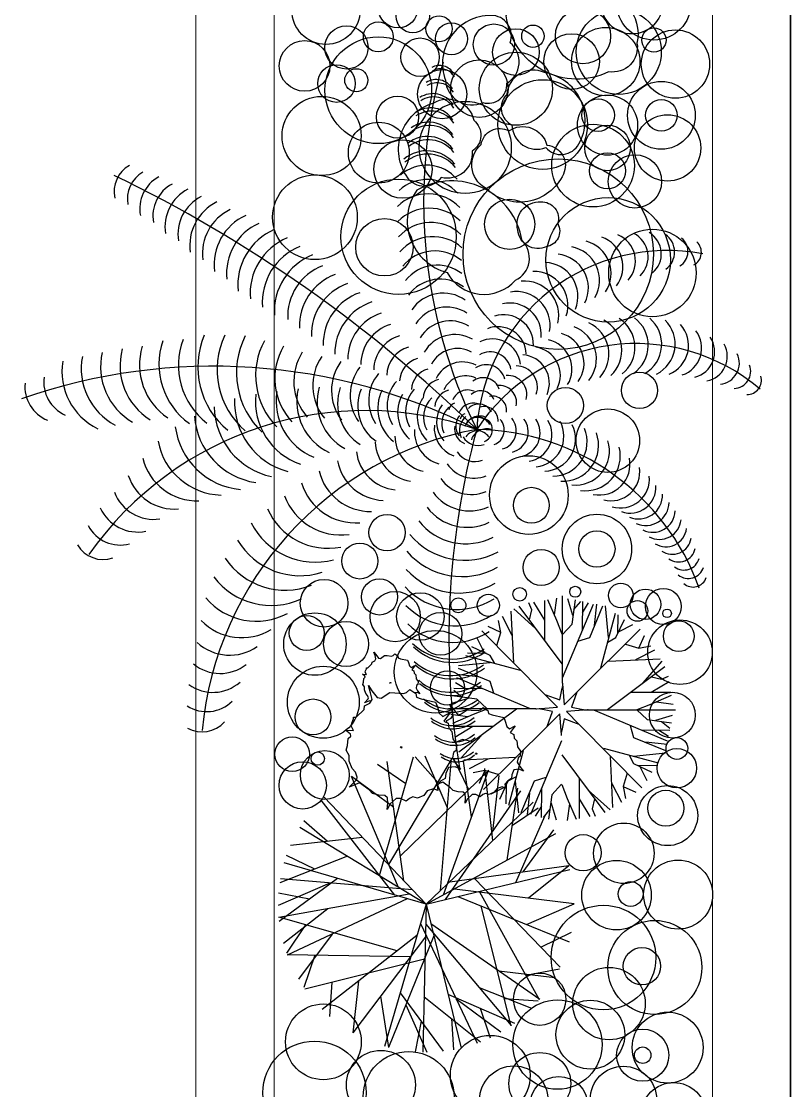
# Model space of a CAD drawing. Header units: millimetres. Extents: x 4686 to 9873, y 2010 to 4441.
# Drawn here: x 8315.6 to 8360.9, y 3275.2 to 3338.1 of the extents above; entities that cross this region are included whole.
import ezdxf

# ---------------------------------------------------------------- set-up
doc = ezdxf.new("R2010")
doc.units = ezdxf.units.MM
doc.layers.add('PROIEZIONI', color=145, linetype='Continuous', lineweight=13)
doc.layers.add('SEZIONI_medie_small_section', color=2, linetype='Continuous', lineweight=25)
doc.layers.add('VEGETAZIONE', color=94, linetype='Continuous')
doc.layers.add('Wall', color=7, linetype='Continuous')

msp = doc.modelspace()

# ---------------------------------------------------------------- linework, layer by layer
at = {"layer": 'PROIEZIONI'}
for p, q in [((8325.922, 3169.76), (8325.922, 3388.76)), ((8360.922, 3169.76), (8360.922, 3388.76)), ((8330.525, 3174.366), (8330.525, 3384.157)), ((8356.319, 3174.366), (8356.319, 3384.157))]:
    msp.add_line(p, q, dxfattribs=at)
at = {"layer": 'SEZIONI_medie_small_section', "color": 3}
msp.add_line((8360.922, 3388.76), (8360.922, 3169.76), dxfattribs=at)
at = {"layer": 'VEGETAZIONE'}
for p, q in [((8346.453, 3301.676), (8346.453, 3304.048)), ((8347.153, 3302.871), (8346.632, 3304.083)), ((8347.023, 3303.191), (8347.153, 3304.177)), ((8347.488, 3299.175), (8347.488, 3304.316)), ((8348.104, 3303.159), (8347.801, 3304.137)), ((8348.058, 3302.654), (8348.262, 3304.088)), ((8348.168, 3303.502), (8348.565, 3303.99)), ((8348.664, 3302.312), (8348.693, 3303.99)), ((8344.628, 3300.381), (8344.481, 3303.413)), ((8345.915, 3302.393), (8344.628, 3303.541)), ((8347.479, 3300.317), (8344.937, 3303.699)), ((8345.687, 3303.495), (8345.508, 3303.909)), ((8345.557, 3302.9), (8345.687, 3303.495)), ((8346.453, 3302.888), (8345.817, 3303.938)), ((8347.498, 3299.493), (8349.317, 3303.828)), ((8348.676, 3303.322), (8349.031, 3303.909)), ((8349.107, 3301.856), (8349.877, 3303.73)), ((8349.381, 3302.573), (8349.509, 3303.828)), ((8350.209, 3301.856), (8350.017, 3303.73)), ((8343.862, 3302.165), (8343.731, 3302.871)), ((8344.53, 3301.99), (8343.96, 3303.092)), ((8347.479, 3302.055), (8347.153, 3302.871)), ((8349.748, 3300.08), (8350.605, 3303.29)), ((8350.64, 3301.856), (8351.148, 3302.931)), ((8350.751, 3302.084), (8350.769, 3303.192)), ((8346.453, 3298.516), (8342.754, 3302.247)), ((8343.112, 3302.504), (8343.112, 3302.504)), ((8343.862, 3302.165), (8343.112, 3302.504)), ((8343.634, 3301.384), (8343.862, 3302.165)), ((8347.498, 3302.035), (8348.058, 3302.654)), ((8348.343, 3298.646), (8352.075, 3302.345)), ((8350.833, 3302.214), (8351.643, 3302.622)), ((8342.884, 3301.005), (8342.477, 3301.816)), ((8348.407, 3301.644), (8349.107, 3301.856)), ((8350.162, 3301.595), (8350.64, 3301.856)), ((8351.212, 3301.465), (8351.993, 3301.237)), ((8351.993, 3301.237), (8352.331, 3301.986)), ((8352.331, 3301.986), (8352.331, 3301.986)), ((8343.014, 3300.924), (8341.906, 3300.941)), ((8343.243, 3300.813), (8342.167, 3301.32)), ((8351.818, 3300.569), (8352.92, 3301.139)), ((8351.993, 3301.237), (8352.698, 3301.367)), ((8343.243, 3300.381), (8341.369, 3300.189)), ((8345.019, 3299.921), (8341.809, 3300.778)), ((8343.503, 3300.335), (8343.243, 3300.813)), ((8350.209, 3300.471), (8353.241, 3300.617)), ((8352.22, 3299.183), (8353.369, 3300.471)), ((8342.526, 3299.554), (8341.271, 3299.682)), ((8343.243, 3299.28), (8341.369, 3300.049)), ((8350.145, 3297.619), (8353.526, 3300.161)), ((8353.322, 3299.412), (8353.736, 3299.591)), ((8341.776, 3298.848), (8341.189, 3299.204)), ((8345.605, 3297.67), (8341.271, 3299.489)), ((8343.454, 3298.58), (8343.243, 3299.28)), ((8347.49, 3299.139), (8347.591, 3297.896)), ((8352.716, 3298.646), (8353.765, 3299.281)), ((8352.728, 3299.542), (8353.322, 3299.412)), ((8342.444, 3298.23), (8341.01, 3298.434)), ((8342.786, 3298.836), (8341.108, 3298.866)), ((8341.597, 3298.341), (8341.108, 3298.737)), ((8347.202, 3297.764), (8346.453, 3298.516)), ((8346.453, 3298.516), (8347.333, 3298.195)), ((8347.333, 3298.195), (8347.479, 3298.88)), ((8347.591, 3297.896), (8348.343, 3298.646)), ((8348.343, 3298.646), (8348.023, 3297.766)), ((8351.503, 3298.646), (8353.876, 3298.646)), ((8352.698, 3297.945), (8353.911, 3298.466)), ((8341.939, 3298.277), (8340.961, 3297.974)), ((8343.063, 3297.67), (8342.444, 3298.23)), ((8345.959, 3297.662), (8347.202, 3297.764)), ((8348.023, 3297.766), (8348.708, 3297.62)), ((8351.882, 3297.619), (8352.698, 3297.945)), ((8353.019, 3298.075), (8354.004, 3297.945)), ((8345.923, 3297.661), (8340.782, 3297.661)), ((8341.907, 3297.195), (8340.922, 3297.326)), ((8342.228, 3297.326), (8341.015, 3296.804)), ((8344.781, 3297.652), (8341.4, 3295.11)), ((8343.044, 3297.652), (8342.228, 3297.326)), ((8346.903, 3297.505), (8346.219, 3297.651)), ((8346.583, 3296.625), (8346.903, 3297.505)), ((8347.335, 3297.375), (8346.583, 3296.625)), ((8347.436, 3296.131), (8347.335, 3297.375)), ((8347.593, 3297.076), (8347.447, 3296.391)), ((8348.473, 3296.755), (8347.593, 3297.076)), ((8348.967, 3297.609), (8347.724, 3297.507)), ((8347.724, 3297.507), (8348.473, 3296.755)), ((8348.8, 3297.61), (8354.144, 3297.61)), ((8349.321, 3297.6), (8353.655, 3295.781)), ((8351.863, 3297.6), (8352.482, 3297.041)), ((8352.987, 3296.994), (8353.965, 3297.297)), ((8343.423, 3296.625), (8341.05, 3296.625)), ((8342.21, 3296.625), (8341.161, 3295.99)), ((8346.583, 3296.625), (8342.851, 3292.926)), ((8348.473, 3296.755), (8352.172, 3293.024)), ((8351.472, 3296.691), (8351.683, 3295.991)), ((8352.14, 3296.434), (8353.818, 3296.405)), ((8352.482, 3297.041), (8353.916, 3296.837)), ((8353.15, 3296.423), (8353.737, 3296.067)), ((8353.329, 3296.93), (8353.818, 3296.534)), ((8341.604, 3295.859), (8341.19, 3295.68)), ((8342.706, 3296.087), (8341.557, 3294.8)), ((8342.199, 3295.729), (8341.604, 3295.859)), ((8351.683, 3295.991), (8353.557, 3295.222)), ((8345.178, 3295.191), (8344.321, 3291.981)), ((8347.428, 3295.778), (8345.609, 3291.443)), ((8349.907, 3295.35), (8353.117, 3294.493)), ((8352.4, 3295.717), (8353.655, 3295.589)), ((8336.732, 3287.866), (8338.722, 3294.842)), ((8338.148, 3287.552), (8337.178, 3294.567)), ((8337.264, 3288.516), (8340.993, 3294.74)), ((8340.15, 3293.332), (8338.829, 3294.85)), ((8340.719, 3291.835), (8339.408, 3294.874)), ((8340.314, 3286.974), (8340.961, 3294.745)), ((8341.981, 3292.912), (8341.098, 3294.72)), ((8342.143, 3291.318), (8341.663, 3294.593)), ((8344.717, 3294.8), (8341.685, 3294.653)), ((8343.108, 3294.702), (8342.006, 3294.132)), ((8347.447, 3294.954), (8349.989, 3291.572)), ((8350.298, 3294.889), (8350.445, 3291.858)), ((8351.423, 3294.936), (8351.683, 3294.458)), ((8351.683, 3294.889), (8353.557, 3295.082)), ((8338.272, 3293.264), (8336.604, 3294.389)), ((8337.947, 3289.007), (8343.159, 3294.053)), ((8340.494, 3286.728), (8343.13, 3294.067)), ((8342.933, 3294.034), (8342.228, 3293.904)), ((8342.933, 3294.034), (8342.595, 3293.285)), ((8343.398, 3289.917), (8342.924, 3294.159)), ((8343.714, 3293.806), (8342.933, 3294.034)), ((8351.683, 3294.458), (8352.759, 3293.951)), ((8351.912, 3294.347), (8353.02, 3294.33)), ((8352.042, 3294.266), (8352.449, 3293.455)), ((8337.835, 3287.163), (8335.082, 3293.687)), ((8337.549, 3291.884), (8335.085, 3293.689)), ((8342.595, 3293.285), (8342.595, 3293.285)), ((8343.385, 3290.451), (8343.769, 3293.738)), ((8344.286, 3293.415), (8343.778, 3292.34)), ((8344.764, 3293.676), (8344.286, 3293.415)), ((8344.717, 3293.415), (8344.909, 3291.541)), ((8345.819, 3293.415), (8345.049, 3291.541)), ((8346.519, 3293.627), (8345.819, 3293.415)), ((8348.473, 3293.595), (8348.473, 3291.222)), ((8350.396, 3293.28), (8350.966, 3292.179)), ((8351.292, 3293.887), (8351.064, 3293.106)), ((8340.604, 3286.444), (8345.05, 3292.85)), ((8344.093, 3293.057), (8343.283, 3292.649)), ((8344.175, 3293.187), (8344.157, 3292.079)), ((8344.234, 3288.773), (8344.875, 3292.993)), ((8345.545, 3292.698), (8345.417, 3291.443)), ((8346.262, 3292.959), (8346.233, 3291.28)), ((8347.428, 3293.236), (8346.868, 3292.617)), ((8347.447, 3293.216), (8347.773, 3292.4)), ((8349.011, 3292.878), (8350.298, 3291.73)), ((8351.064, 3293.106), (8351.195, 3292.4)), ((8351.064, 3293.106), (8351.814, 3292.767)), ((8351.814, 3292.767), (8351.814, 3292.767)), ((8337.633, 3286.706), (8333.286, 3292.296)), ((8339.47, 3286.168), (8333.459, 3292.466)), ((8339.47, 3286.168), (8345.767, 3292.179)), ((8346.868, 3292.617), (8346.664, 3291.183)), ((8346.822, 3292.111), (8347.125, 3291.134)), ((8347.773, 3292.4), (8348.294, 3291.187)), ((8347.903, 3292.079), (8347.773, 3291.094)), ((8348.473, 3292.383), (8349.109, 3291.333)), ((8349.37, 3292.371), (8349.239, 3291.776)), ((8344.544, 3290.815), (8346.07, 3291.845)), ((8346.25, 3291.948), (8345.895, 3291.362)), ((8346.758, 3291.769), (8346.361, 3291.28)), ((8349.239, 3291.776), (8349.418, 3291.362)), ((8333.668, 3289.867), (8332.278, 3291.074)), ((8344.746, 3287.451), (8346.457, 3291.361)), ((8339.47, 3286.168), (8332.034, 3290.695)), ((8339.47, 3286.168), (8347.108, 3290.344)), ((8345.186, 3288.089), (8346.991, 3290.552)), ((8335.72, 3290.096), (8331.479, 3289.623)), ((8334.831, 3288.992), (8330.857, 3287.437)), ((8332.908, 3288.239), (8331.253, 3289.045)), ((8339.47, 3286.168), (8331.115, 3288.617)), ((8340.854, 3287.489), (8347.868, 3288.46)), ((8345.488, 3286.544), (8347.869, 3288.456)), ((8334.259, 3287.695), (8330.822, 3285.165)), ((8338.663, 3287.013), (8330.893, 3287.66)), ((8339.47, 3286.168), (8347.929, 3288.225)), ((8342.309, 3287.691), (8347.355, 3282.479)), ((8333.803, 3287.417), (8330.764, 3286.107)), ((8341.148, 3287.086), (8348.175, 3286.208)), ((8332.595, 3286.471), (8330.788, 3286.821)), ((8338.472, 3286.775), (8330.799, 3285.389)), ((8338.349, 3286.497), (8331.296, 3283.171)), ((8341.329, 3286.62), (8347.889, 3283.953)), ((8342.606, 3286.904), (8346.131, 3280.564)), ((8333.673, 3285.908), (8331.077, 3283.856)), ((8339.47, 3286.168), (8337.021, 3277.814)), ((8339.47, 3286.168), (8339.267, 3277.465)), ((8339.47, 3286.168), (8341.526, 3277.709)), ((8342.689, 3286.067), (8344.454, 3279.03)), ((8345.38, 3284.973), (8348.175, 3286.205)), ((8337.772, 3283.43), (8330.796, 3285.421)), ((8332.373, 3284.971), (8331.249, 3283.302)), ((8339.141, 3285.048), (8342.466, 3277.995)), ((8339.442, 3285.001), (8344.48, 3279.049)), ((8339.745, 3285.034), (8346.152, 3280.588)), ((8346.214, 3283.657), (8348.022, 3284.54)), ((8333.938, 3284.417), (8331.961, 3281.762)), ((8338.931, 3284.332), (8333.342, 3279.984)), ((8339.425, 3284.255), (8335.151, 3278.609)), ((8339.922, 3284.309), (8337.255, 3277.749)), ((8338.539, 3283.084), (8331.285, 3283.201)), ((8332.925, 3283.175), (8332.271, 3281.272)), ((8339.368, 3282.948), (8332.332, 3281.184)), ((8343.752, 3282.253), (8347.039, 3281.869)), ((8345.334, 3281.997), (8347.309, 3282.382)), ((8333.923, 3281.583), (8333.784, 3279.576)), ((8335.479, 3281.647), (8335.148, 3278.611)), ((8330.536, 3281.222), (8330.526, 3281.222)), ((8336.786, 3280.768), (8337.251, 3277.75)), ((8337.942, 3280.957), (8340.473, 3277.521)), ((8339.343, 3280.739), (8342.677, 3278.075)), ((8340.752, 3280.892), (8344.662, 3279.181)), ((8342.593, 3281.278), (8345.669, 3280.056)), ((8338.275, 3280.258), (8339.506, 3277.463)), ((8341.221, 3280.636), (8343.875, 3278.66)), ((8344.055, 3280.621), (8346.062, 3280.482)), ((8340.957, 3279.45), (8341.086, 3277.614)), ((8342.645, 3280.064), (8343.245, 3278.324)), ((8339.167, 3279.294), (8338.817, 3277.487))]:
    msp.add_line(p, q, dxfattribs=at)
for points in [[(8344.183, 3338.442, -0.520567), (8349.165, 3339.824, -0.520567), (8351.879, 3336.831, -0.520567), (8350.212, 3335.147, -0.520567)], [(8340.6, 3334.644, 0.520567), (8342.804, 3333.329, 0.520567), (8344.22, 3334.469, 0.520567), (8344.418, 3336.851, 0.520567), (8343.283, 3338.46, 0.520567)], [(8346.43, 3335.095, 0.520567), (8344.211, 3333.807, 0.520567), (8344.519, 3332.016, 0.520567), (8346.505, 3330.686, 0.520567), (8348.463, 3330.896, 0.520567)], [(8339.917, 3333.312, -0.520567), (8342.27, 3332.289, -0.520567), (8342.171, 3330.474, -0.520567), (8340.351, 3328.924, -0.520567), (8338.382, 3328.908, -0.520567)], [(8342.951, 3328.314, -0.520567), (8342.703, 3330.868, -0.520567), (8344.337, 3331.662, -0.520567), (8346.576, 3330.825, -0.520567), (8347.547, 3329.112, -0.520567)], [(8338.922, 3328.187, 0.520567), (8340.705, 3323.334, 0.520567), (8344.719, 3322.876, 0.520567), (8345.114, 3325.211, 0.520567)], [(8344.869, 3325.822, -0.520567), (8346.214, 3327.488, -0.520567), (8347.217, 3326.211, -0.520567), (8346.542, 3324.851, -0.520567)]]:
    msp.add_lwpolyline(points, format="xyb", close=True, dxfattribs=at)
for points in [[(8336.205, 3298.099), (8336.139, 3298.148), (8335.837, 3298.026), (8336.057, 3298.252), (8336.072, 3298.316), (8336.025, 3298.46), (8335.92, 3298.571), (8335.833, 3298.787), (8335.833, 3298.955), (8335.746, 3299.107), (8335.788, 3299.243), (8335.806, 3299.451), (8335.881, 3299.524), (8335.87, 3299.58), (8335.726, 3299.699), (8335.963, 3299.693), (8335.889, 3299.828), (8335.909, 3299.909), (8335.963, 3300.029), (8335.958, 3300.077), (8336.041, 3300.078), (8336.271, 3300.311), (8336.288, 3300.416), (8336.44, 3300.497), (8336.507, 3300.601), (8336.465, 3300.801), (8336.4, 3301.009), (8336.503, 3300.857), (8336.661, 3300.658), (8336.779, 3300.635), (8337.027, 3300.805), (8337.181, 3300.798), (8337.432, 3300.775), (8337.522, 3300.808), (8337.618, 3300.897), (8337.795, 3300.778), (8337.817, 3300.666), (8337.954, 3300.618), (8338.376, 3300.525), (8338.434, 3300.389), (8338.486, 3300.197), (8338.595, 3300.102), (8338.804, 3300.215), (8338.619, 3299.966), (8338.752, 3299.903), (8338.766, 3299.759), (8338.858, 3299.663), (8338.886, 3299.439), (8338.996, 3299.28), (8338.985, 3299.103), (8338.904, 3299.039), (8338.875, 3298.886), (8338.968, 3298.727), (8339.106, 3298.551), (8338.951, 3298.623), (8338.801, 3298.603)], [(8340.671, 3296.848), (8340.694, 3296.985), (8340.937, 3297.115), (8341.044, 3297.282), (8340.977, 3297.602), (8340.873, 3297.935), (8341.038, 3297.692), (8341.29, 3297.374), (8341.479, 3297.336), (8341.875, 3297.608), (8342.123, 3297.597), (8342.523, 3297.561), (8342.668, 3297.613), (8342.821, 3297.755), (8343.104, 3297.565), (8343.14, 3297.386), (8343.359, 3297.31), (8344.035, 3297.161), (8344.127, 3296.943), (8344.21, 3296.636), (8344.384, 3296.484), (8344.718, 3296.665), (8344.423, 3296.266), (8344.636, 3296.165), (8344.659, 3295.934), (8344.806, 3295.782), (8344.85, 3295.423), (8345.025, 3295.168), (8345.009, 3294.886), (8344.879, 3294.783), (8344.832, 3294.539), (8344.981, 3294.283), (8345.203, 3294.003), (8344.953, 3294.117), (8344.64, 3294.076), (8344.518, 3293.793), (8344.488, 3293.563), (8344.272, 3293.433), (8344.106, 3293.24), (8344.139, 3292.996), (8343.936, 3293.085), (8343.647, 3292.981), (8343.475, 3292.762), (8343.179, 3292.632), (8342.97, 3292.694), (8342.809, 3292.629), (8342.646, 3292.5), (8342.387, 3292.626), (8342.175, 3292.625), (8341.901, 3292.367), (8341.759, 3292.11), (8341.792, 3292.405), (8341.775, 3292.661), (8341.642, 3292.763), (8341.357, 3292.786), (8341.059, 3292.861), (8340.901, 3293.027), (8340.454, 3293.357), (8340.167, 3293.241)]]:
    msp.add_lwpolyline(points, dxfattribs=at)
for points in [[(8340.878, 3297.447), (8340.509, 3296.948), (8340.775, 3296.821), (8340.803, 3296.533), (8340.988, 3296.342), (8341.043, 3295.894), (8341.262, 3295.575), (8341.242, 3295.222), (8341.078, 3295.093), (8341.021, 3294.788), (8341.206, 3294.469), (8341.484, 3294.119), (8341.172, 3294.261), (8340.78, 3294.21), (8340.628, 3293.857), (8340.591, 3293.568), (8340.32, 3293.406), (8340.113, 3293.165), (8340.154, 3292.861), (8339.901, 3292.971), (8339.539, 3292.841), (8339.324, 3292.567), (8338.954, 3292.404), (8338.693, 3292.483), (8338.492, 3292.401), (8338.288, 3292.24), (8337.963, 3292.398), (8337.699, 3292.396), (8337.357, 3292.074), (8337.179, 3291.752), (8337.22, 3292.121), (8337.199, 3292.441), (8337.032, 3292.568), (8336.677, 3292.598), (8336.304, 3292.692), (8336.107, 3292.899), (8335.548, 3293.312), (8334.945, 3293.067), (8335.385, 3293.519), (8335.416, 3293.647), (8335.321, 3293.935), (8335.112, 3294.158), (8334.937, 3294.589), (8334.937, 3294.926), (8334.763, 3295.229), (8334.846, 3295.502), (8334.882, 3295.918), (8335.033, 3296.064), (8335.011, 3296.176), (8334.723, 3296.414), (8335.198, 3296.401), (8335.05, 3296.672), (8335.089, 3296.833), (8335.197, 3297.074), (8335.188, 3297.17), (8335.353, 3297.171), (8335.813, 3297.638), (8335.848, 3297.847), (8336.151, 3298.009), (8336.285, 3298.218), (8336.201, 3298.618), (8336.072, 3299.034), (8336.278, 3298.731), (8336.593, 3298.332), (8336.829, 3298.286), (8337.324, 3298.625), (8337.634, 3298.611), (8338.134, 3298.566), (8338.315, 3298.632), (8338.507, 3298.809), (8338.861, 3298.571), (8338.905, 3298.347), (8339.179, 3298.253), (8340.023, 3298.066), (8340.139, 3297.794), (8340.243, 3297.411), (8340.46, 3297.22)], [(8337.388, 3299.213), (8337.376, 3299.165), (8337.339, 3299.213)], [(8338.047, 3295.442), (8338.024, 3295.346), (8337.948, 3295.442)], [(8342.454, 3295.062), (8342.435, 3294.985), (8342.374, 3295.061)]]:
    msp.add_lwpolyline(points, close=True, dxfattribs=at)
for centre, radius in [((8352.875, 3339.204), 2.197), ((8333.574, 3338.763), 2.009), ((8351.585, 3339.158), 1.793), ((8337.819, 3338.883), 1.159), ((8338.683, 3338.416), 0.982), ((8348.7, 3337.236), 1.625), ((8350.808, 3336.314), 2.504), ((8336.652, 3337.193), 0.879), ((8340.226, 3337.668), 0.769), ((8340.963, 3337.08), 0.943), ((8343.454, 3336.746), 1.211), ((8334.779, 3336.573), 1.273), ((8344.751, 3336.297), 1.372), ((8345.756, 3337.232), 0.66), ((8348.032, 3335.741), 1.638), ((8350.04, 3335.741), 2.009), ((8354.144, 3335.595), 2.01), ((8352.875, 3337.007), 0.715), ((8332.315, 3335.486), 1.491), ((8336.652, 3334.055), 3.139), ((8339.115, 3336), 1.13), ((8344.751, 3334.145), 2.152), ((8334.193, 3334.45), 1.106), ((8342.599, 3334.145), 1.691), ((8335.359, 3334.644), 0.68), ((8340.411, 3333.828), 1.445), ((8346.333, 3332.037), 2.636), ((8353.314, 3332.58), 1.992), ((8333.319, 3331.369), 2.327), ((8337.788, 3332.469), 1.239), ((8350.147, 3332.004), 1.77), ((8349.59, 3332.592), 0.96), ((8341.772, 3330.689), 2.711), ((8353.314, 3332.58), 0.924), ((8353.68, 3330.662), 1.953), ((8336.682, 3330.383), 1.792), ((8349.294, 3329.625), 2.433), ((8350.147, 3330.662), 1.342), ((8338.106, 3329.419), 1.72), ((8347.242, 3324.411), 5.603), ((8350.147, 3329.319), 1.061), ((8351.757, 3328.695), 1.569), ((8332.924, 3326.584), 2.491), ((8337.848, 3325.438), 3.394), ((8344.386, 3326.169), 1.477), ((8350.183, 3324.079), 3.661), ((8337.017, 3324.822), 1.692), ((8352.789, 3323.31), 2.574), ((8352.025, 3316.403), 1.066), ((8347.666, 3315.512), 1.066), ((8350.165, 3313.44), 1.867), ((8345.515, 3310.241), 2.313), ((8345.661, 3309.641), 1.058), ((8337.167, 3308.032), 1.066), ((8349.52, 3307.07), 2.045), ((8349.52, 3307.07), 1.066), ((8335.568, 3306.362), 1.058), ((8346.242, 3305.984), 1.066), ((8333.464, 3303.878), 1.403), ((8336.726, 3304.252), 1.066), ((8344.979, 3304.408), 0.399), ((8348.243, 3304.553), 0.326), ((8350.927, 3304.336), 0.725), ((8352.379, 3303.814), 0.895), ((8353.43, 3303.684), 1.059), ((8337.647, 3303.096), 1.479), ((8339.126, 3303.096), 1.398), ((8341.366, 3303.756), 0.44), ((8343.129, 3303.756), 0.652), ((8351.906, 3303.43), 0.609), ((8353.647, 3303.285), 0.254), ((8332.921, 3301.476), 1.837), ((8332.445, 3302.127), 1.03), ((8334.758, 3301.476), 1.327), ((8340.319, 3302.077), 1.257), ((8354.41, 3300.999), 1.898), ((8354.337, 3301.942), 0.905), ((8340.026, 3299.847), 2.43), ((8333.416, 3298.056), 2.116), ((8340.724, 3298.898), 1.008), ((8353.965, 3297.297), 1.348), ((8332.81, 3297.189), 1.058), ((8331.589, 3295.001), 1.018), ((8354.229, 3295.336), 0.639), ((8333.505, 3293.779), 1.436), ((8354.229, 3294.177), 1.16), ((8332.206, 3293.167), 1.392), ((8333.088, 3294.74), 0.39), ((8353.685, 3291.386), 1.766), ((8353.577, 3291.821), 1.057), ((8351.108, 3289.169), 1.78), ((8348.714, 3289.205), 1.066), ((8350.675, 3286.706), 2.045), ((8354.3, 3286.741), 2.028), ((8351.507, 3286.777), 0.73), ((8349.908, 3283.034), 3.077), ((8352.929, 3282.455), 2.767), ((8352.171, 3282.527), 1.1), ((8346.152, 3280.588), 1.54), ((8350.234, 3280.328), 2.132), ((8333.422, 3278.079), 2.231), ((8347.199, 3277.917), 2.63), ((8349.134, 3278.501), 2.022), ((8353.683, 3277.741), 2.088), ((8352.215, 3277.293), 1.534), ((8343.246, 3276.11), 2.348), ((8332.9, 3275.08), 3.044), ((8336.807, 3275.548), 2.03), ((8352.215, 3277.293), 0.484), ((8338.44, 3274.84), 2.674), ((8346.161, 3275.628), 1.82), ((8344.628, 3274.648), 2.012), ((8351.08, 3274.692), 1.954), ((8347.276, 3274.338), 1.706), ((8354.038, 3273.781), 1.906)]:
    msp.add_circle(centre, radius, dxfattribs=at)
for centre, radius, start, end in [((8369.48, 3327.48), 30.162, 164.15666, 206.32186), ((8340.263, 3334.574), 0.938, 29.09367, 119.79065), ((8340.316, 3334.381), 0.938, 29.09367, 119.79065), ((8340.051, 3333.561), 1.125, 30.70906, 121.40603), ((8340.104, 3333.368), 1.125, 30.70906, 121.40603), ((8339.865, 3332.449), 1.406, 32.32444, 123.02142), ((8339.918, 3332.256), 1.406, 32.32444, 123.02142), ((8339.724, 3331.425), 1.594, 33.93983, 124.6368), ((8339.777, 3331.232), 1.594, 33.93983, 124.6368), ((8339.619, 3330.444), 1.735, 35.55521, 126.25219), ((8339.672, 3330.251), 1.735, 35.55521, 126.25219), ((8339.546, 3329.461), 1.875, 37.17059, 127.86757), ((8339.599, 3329.268), 1.875, 37.17059, 127.86757), ((8339.506, 3328.382), 2.11, 38.78598, 129.48296), ((8339.559, 3328.189), 2.11, 38.78598, 129.48296), ((8322.877, 3328.084), 1.776, 119.61515, 191.9704), ((8323.659, 3327.676), 1.776, 118.99446, 191.34971), ((8339.503, 3327.302), 2.344, 40.40136, 131.09834), ((8285.6, 3255.655), 81.535, 45.79693, 64.18022), ((8324.744, 3327.08), 2.131, 118.37377, 190.72902), ((8325.515, 3326.652), 2.131, 117.75308, 190.10833), ((8339.527, 3326.364), 2.438, 42.01675, 132.71373), ((8326.584, 3326.029), 2.486, 117.13239, 189.48764), ((8339.584, 3325.38), 2.578, 43.63213, 134.32911), ((8327.344, 3325.581), 2.486, 116.5117, 188.86695), ((8328.398, 3324.933), 2.841, 115.89101, 188.24626), ((8329.146, 3324.465), 2.841, 115.27032, 187.62557), ((8330.183, 3323.79), 3.196, 114.64963, 187.00488), ((8339.656, 3324.538), 2.578, 45.24752, 135.9445), ((8330.918, 3323.303), 3.196, 114.02894, 186.38419), ((8339.75, 3323.698), 2.578, 46.8629, 137.55988), ((8331.939, 3322.603), 3.551, 113.40825, 185.7635), ((8332.661, 3322.098), 3.551, 112.78756, 185.14281), ((8339.869, 3322.862), 2.578, 48.47829, 139.17527), ((8349.217, 3323.673), 1.838, 322.08689, 71.34771), ((8350.114, 3324.007), 1.67, 318.04523, 67.30604), ((8350.994, 3324.257), 1.545, 314.00356, 63.26437), ((8351.85, 3324.43), 1.462, 309.96189, 59.22271), ((8352.841, 3324.544), 1.253, 305.92023, 55.18104), ((8333.378, 3321.584), 3.551, 112.16687, 184.52212), ((8347.667, 3322.867), 2.005, 330.17023, 79.43104), ((8348.389, 3323.283), 1.963, 326.12856, 75.38937), ((8353.88, 3324.574), 1.002, 301.87856, 51.13937), ((8354.835, 3324.518), 0.835, 297.83689, 47.09771), ((8334.089, 3321.062), 3.551, 111.54618, 183.90143), ((8339.981, 3322.166), 2.438, 50.09367, 140.79065), ((8353.67, 3313.386), 11.247, 79.33398, 176.33343), ((8347.014, 3322.42), 2.005, 334.21189, 83.47271), ((8334.514, 3320.751), 3.196, 110.92549, 183.28074), ((8340.12, 3321.428), 2.344, 51.70906, 142.40603), ((8346.394, 3321.928), 2.005, 338.25356, 87.51437), ((8335.217, 3320.217), 3.196, 110.3048, 182.66006), ((8340.289, 3320.647), 2.297, 53.32444, 144.02142), ((8345.81, 3321.394), 2.005, 342.29523, 91.55604), ((8335.913, 3319.676), 3.196, 109.68411, 182.03937), ((8344.762, 3320.209), 2.005, 350.37856, 99.63937), ((8345.265, 3320.82), 2.005, 346.33689, 95.59771), ((8336.604, 3319.127), 3.196, 109.06342, 181.41868), ((8337.288, 3318.571), 3.196, 108.44273, 180.79799), ((8340.48, 3319.872), 2.25, 54.93983, 145.6368), ((8340.676, 3319.146), 2.156, 56.55521, 147.25219), ((8344.406, 3319.697), 1.838, 354.42023, 103.68104), ((8337.698, 3318.239), 2.841, 107.82204, 180.1773), ((8340.889, 3318.426), 2.063, 58.17059, 148.86757), ((8344.03, 3319.097), 1.754, 358.46189, 107.72271), ((8348.227, 3318.535), 2.005, 316.5698, 65.83061), ((8348.985, 3318.762), 2.005, 312.52813, 61.78895), ((8349.757, 3318.936), 2.005, 308.48647, 57.74728), ((8350.539, 3319.055), 2.005, 304.4448, 53.70561), ((8351.328, 3319.118), 2.005, 300.40313, 49.66395), ((8352.161, 3319.122), 1.963, 296.36147, 45.62228), ((8338.107, 3317.907), 2.486, 107.20135, 179.55661), ((8343.693, 3318.476), 1.67, 2.50356, 111.76437), ((8346.923, 3317.986), 1.838, 324.65313, 73.91395), ((8347.487, 3318.254), 2.005, 320.61147, 69.87228), ((8353.074, 3319.049), 1.838, 292.3198, 41.58061), ((8354.018, 3318.894), 1.67, 288.27813, 37.53895), ((8328.014, 3317.931), 4.273, 161.00098, 234.51619), ((8329.16, 3317.876), 4.273, 159.08432, 232.59952), ((8330.838, 3317.78), 4.807, 157.16765, 230.68286), ((8331.977, 3317.63), 4.807, 155.25098, 228.76619), ((8333.111, 3317.443), 4.807, 153.33432, 226.84952), ((8333.706, 3317.275), 4.273, 151.41765, 224.93286), ((8338.515, 3317.572), 2.131, 106.58066, 178.93592), ((8341.156, 3317.623), 2.063, 59.78598, 150.48296), ((8351.832, 3307.908), 11.247, 49.56689, 146.56633), ((8343.359, 3317.76), 1.67, 6.54523, 115.80604), ((8346.3, 3317.652), 1.754, 328.6948, 77.95561), ((8354.906, 3318.673), 1.545, 284.23647, 33.49728), ((8355.735, 3318.399), 1.462, 280.1948, 29.45561), ((8324.047, 3317.779), 3.739, 166.75098, 240.26619), ((8325.19, 3317.857), 3.739, 164.83432, 238.34952), ((8326.335, 3317.897), 3.739, 162.91765, 236.43286), ((8334.298, 3317.105), 3.739, 149.50098, 223.01619), ((8334.887, 3316.932), 3.205, 147.58432, 221.09952), ((8338.922, 3317.236), 1.776, 105.95997, 178.31523), ((8341.314, 3317.129), 1.735, 61.40136, 152.09834), ((8343.23, 3317.411), 1.253, 10.58689, 119.84771), ((8345.053, 3316.825), 1.67, 336.77813, 86.03895), ((8345.699, 3317.28), 1.67, 332.73647, 81.99728), ((8356.652, 3318.006), 1.253, 276.15313, 25.41395), ((8326.951, 3283.65), 34.171, 63.0343, 109.32156), ((8321.772, 3317.508), 3.739, 170.58432, 244.09952), ((8322.907, 3317.663), 3.739, 168.66765, 242.18286), ((8335.839, 3316.681), 3.044, 145.66765, 219.18286), ((8336.783, 3316.403), 2.884, 143.75098, 217.26619), ((8339.327, 3316.899), 1.421, 105.33928, 177.69454), ((8341.617, 3316.339), 1.735, 63.01675, 153.71373), ((8343.01, 3316.785), 1.128, 14.62856, 123.88937), ((8344.768, 3316.585), 1.253, 340.8198, 90.08061), ((8357.569, 3317.515), 1.002, 272.11147, 21.37228), ((8319.095, 3316.902), 2.136, 172.50098, 246.01619), ((8337.667, 3316.114), 2.671, 141.83432, 215.34952), ((8338.544, 3315.802), 2.457, 139.91765, 213.43286), ((8339.911, 3316.387), 1.314, 104.71859, 177.07385), ((8341.794, 3315.851), 1.406, 64.63213, 155.32911), ((8344.266, 3316.151), 1.128, 344.86147, 94.12228), ((8358.37, 3316.994), 0.835, 268.0698, 17.33061), ((8317.987, 3316.62), 2.136, 174.41765, 247.93286), ((8336.176, 3315.723), 3.12, 163.90108, 241.296), ((8337.092, 3315.624), 2.836, 160.53745, 237.93237), ((8339.31, 3315.503), 2.136, 138.00098, 211.51619), ((8340.49, 3315.87), 1.207, 104.0979, 176.45316), ((8342.827, 3316.147), 1.002, 18.67023, 127.93104), ((8343.79, 3315.688), 1.002, 348.90313, 98.16395), ((8332.441, 3315.733), 4.255, 177.35563, 254.75055), ((8333.317, 3315.761), 3.9, 173.99199, 251.38691), ((8334.186, 3315.758), 3.546, 170.62836, 248.02328), ((8335.183, 3315.764), 3.333, 167.26472, 244.65964), ((8337.998, 3315.488), 2.553, 157.17381, 234.56873), ((8339.106, 3315.327), 2.482, 153.81017, 231.20509), ((8339.919, 3315.107), 2.127, 150.44654, 227.84146), ((8340.12, 3315.17), 1.869, 136.08432, 209.59952), ((8340.93, 3314.847), 1.986, 147.0829, 224.47782), ((8340.922, 3314.817), 1.602, 134.16765, 207.68286), ((8341.039, 3315.373), 1.065, 103.47721, 175.83247), ((8341.909, 3315.487), 0.938, 66.24752, 156.9445), ((8342.687, 3315.54), 0.835, 22.71189, 131.97271), ((8343.367, 3315.231), 0.835, 352.9448, 102.20561), ((8331.25, 3315.494), 4.255, 180.71926, 258.11419), ((8341.785, 3314.553), 1.702, 143.71926, 221.11419), ((8341.667, 3314.469), 1.282, 132.25098, 205.76619), ((8341.237, 3315.227), 0.426, 102.85652, 175.21178), ((8342.258, 3314.715), 0.938, 67.8629, 158.55988), ((8342.562, 3314.761), 0.835, 26.75356, 136.01437), ((8342.872, 3314.617), 0.835, 356.98647, 106.24728), ((8335.901, 3295.337), 19.877, 70.77372, 144.97897), ((8330.075, 3315.187), 4.255, 184.0829, 261.47782), ((8342.158, 3314.313), 0.945, 140.35563, 217.75055), ((8342.499, 3314.057), 1.068, 130.33432, 203.84952), ((8341.83, 3314.673), 0.355, 102.23584, 174.59109), ((8342.629, 3313.953), 0.938, 69.47829, 160.17527), ((8342.493, 3313.974), 0.835, 30.79523, 140.05604), ((8342.529, 3313.882), 0.938, 39.71119, 130.40817), ((8343.155, 3314.07), 0.915, 289.83918, 43.18597), ((8343.64, 3314.037), 1.134, 286.98204, 40.32882), ((8344.247, 3313.967), 1.229, 284.12489, 37.47168), ((8344.759, 3313.894), 1.418, 281.26775, 34.61454), ((8328.921, 3314.811), 4.255, 187.44654, 264.84146), ((8346.082, 3294.564), 19.877, 100.54081, 174.74607), ((8340.762, 3313.996), 1.986, 176.84999, 254.24491), ((8341.649, 3314.166), 1.702, 173.48636, 250.88128), ((8387.946, 3301.79), 47.137, 164.85457, 189.41385), ((8342.093, 3314.143), 0.945, 170.12272, 247.51764), ((8343.021, 3313.201), 0.938, 71.09367, 161.79065), ((8342.24, 3299.955), 14.152, 19.8929, 89.1654), ((8342.609, 3314.091), 0.756, 292.69632, 46.04311), ((8345.303, 3313.795), 1.573, 278.41061, 31.75739), ((8345.775, 3313.701), 1.8, 275.55346, 28.90025), ((8346.357, 3313.547), 1.905, 272.69632, 26.04311), ((8346.934, 3313.37), 2.011, 269.83918, 23.18597), ((8327.518, 3314.14), 3.9, 190.81017, 268.20509), ((8339.755, 3313.72), 2.127, 180.21363, 257.60855), ((8342.53, 3314.194), 1.03, 211.10175, 289.84111), ((8342.479, 3313.185), 0.835, 34.83689, 144.09771), ((8347.503, 3313.169), 2.117, 266.98204, 20.32882), ((8348.246, 3312.836), 2.011, 264.12489, 17.47168), ((8337.898, 3313.097), 2.553, 186.9409, 264.33582), ((8338.94, 3313.507), 2.482, 183.57727, 260.97219), ((8342.342, 3313.445), 1.236, 212.29222, 291.03159), ((8348.856, 3312.537), 2.042, 261.26775, 14.61454), ((8326.006, 3313.218), 3.319, 194.17381, 271.56873), ((8337.044, 3312.765), 2.836, 190.30454, 267.69946), ((8349.669, 3312.048), 1.8, 258.41061, 11.75739), ((8336.2, 3312.396), 3.12, 193.66818, 271.0631), ((8342.284, 3313.123), 1.887, 213.4827, 292.22206), ((8350.345, 3311.596), 1.694, 255.55346, 8.90025), ((8324.643, 3312.256), 2.836, 197.53745, 274.93237), ((8335.318, 3311.939), 3.333, 197.03181, 274.42673), ((8342.133, 3312.466), 2.19, 214.67317, 293.41254), ((8350.915, 3311.177), 1.694, 252.69632, 6.04311), ((8323.442, 3311.294), 2.482, 200.90108, 278.296), ((8342.026, 3311.963), 2.654, 215.86365, 294.60301), ((8351.474, 3310.705), 1.524, 250.42359, 3.77038), ((8351.966, 3310.253), 1.418, 248.15087, 1.49765), ((8334.456, 3311.439), 3.546, 200.39545, 277.79037), ((8352.398, 3309.824), 1.371, 245.87814, 359.22493), ((8322.485, 3310.479), 2.411, 204.26472, 281.65964), ((8333.7, 3311.011), 3.9, 203.75908, 281.15401), ((8341.888, 3311.304), 2.957, 217.05413, 295.79349), ((8352.811, 3309.376), 1.323, 243.60541, 356.9522), ((8321.464, 3309.429), 2.127, 207.62836, 285.02328), ((8332.953, 3310.551), 4.255, 207.12272, 284.51764), ((8341.808, 3310.916), 3.538, 218.2446, 296.98397), ((8353.204, 3308.912), 1.276, 241.33268, 354.67947), ((8341.734, 3310.578), 4.17, 219.43508, 298.17444), ((8353.577, 3308.431), 1.229, 239.05996, 352.40674), ((8320.466, 3308.223), 1.773, 210.99199, 288.38691), ((8332.038, 3309.753), 4.255, 210.48636, 287.88128), ((8353.954, 3307.894), 1.134, 236.78723, 350.13402), ((8331.171, 3308.903), 4.255, 213.84999, 291.24491), ((8341.575, 3309.71), 4.265, 220.62556, 299.36492), ((8354.327, 3307.305), 0.998, 234.5145, 347.86129), ((8354.651, 3306.739), 0.907, 232.24178, 345.58856), ((8341.408, 3308.651), 4.17, 221.81603, 300.5554), ((8354.904, 3306.255), 0.923, 229.96905, 343.31584), ((8330.355, 3308.003), 4.255, 217.21363, 294.60855), ((8355.184, 3305.651), 0.817, 227.69632, 341.04311), ((8341.276, 3307.683), 4.17, 223.00651, 301.74587), ((8329.471, 3306.725), 3.9, 220.57727, 297.97219), ((8341.149, 3306.542), 4, 224.19698, 302.93635), ((8328.616, 3305.173), 3.319, 223.9409, 301.33582), ((8341.047, 3305.353), 3.784, 225.38746, 304.12682), ((8327.91, 3303.661), 2.836, 227.30454, 304.69946), ((8340.964, 3303.924), 3.33, 226.57794, 305.3173), ((8341.017, 3303.731), 3.33, 226.57794, 305.3173), ((8327.345, 3302.23), 2.482, 230.66818, 308.0631), ((8340.927, 3302.837), 3.219, 227.76841, 306.50778), ((8340.981, 3302.644), 3.219, 227.76841, 306.50778), ((8326.919, 3301.047), 2.411, 234.03181, 311.42673), ((8340.916, 3301.509), 2.868, 228.95889, 307.69825), ((8340.969, 3301.316), 2.868, 228.95889, 307.69825), ((8347.046, 3298.972), 0.442, 347.9659, 0), ((8347.931, 3299.175), 0.442, 180, 184.66495), ((8326.554, 3299.629), 2.127, 237.39545, 314.79037), ((8340.938, 3300.203), 2.54, 230.14937, 308.88873), ((8340.991, 3300.01), 2.54, 230.14937, 308.88873), ((8341.003, 3298.71), 2.022, 231.33984, 310.07921), ((8345.923, 3298.103), 0.442, 270, 274.66495), ((8346.126, 3297.219), 0.442, 77.9659, 90), ((8348.8, 3298.052), 0.442, 257.9659, 270), ((8349.003, 3297.168), 0.442, 90, 94.66495), ((8326.287, 3298.087), 1.773, 240.75908, 318.15401), ((8341.056, 3298.517), 2.022, 231.33984, 310.07921), ((8341.087, 3297.567), 1.853, 232.53032, 311.26968), ((8341.14, 3297.374), 1.853, 232.53032, 311.26968), ((8346.995, 3296.095), 0.442, 0, 4.66495), ((8347.88, 3296.299), 0.442, 167.9659, 180), ((8341.21, 3296.287), 1.545, 233.72079, 312.46016), ((8341.263, 3296.094), 1.545, 233.72079, 312.46016)]:
    msp.add_arc(centre, radius, start, end, dxfattribs=at)
at = {"layer": 'Wall'}
msp.add_line((8360.922, 3170.045), (8360.922, 3476.046), dxfattribs=at)

doc.saveas('drawing.dxf')
